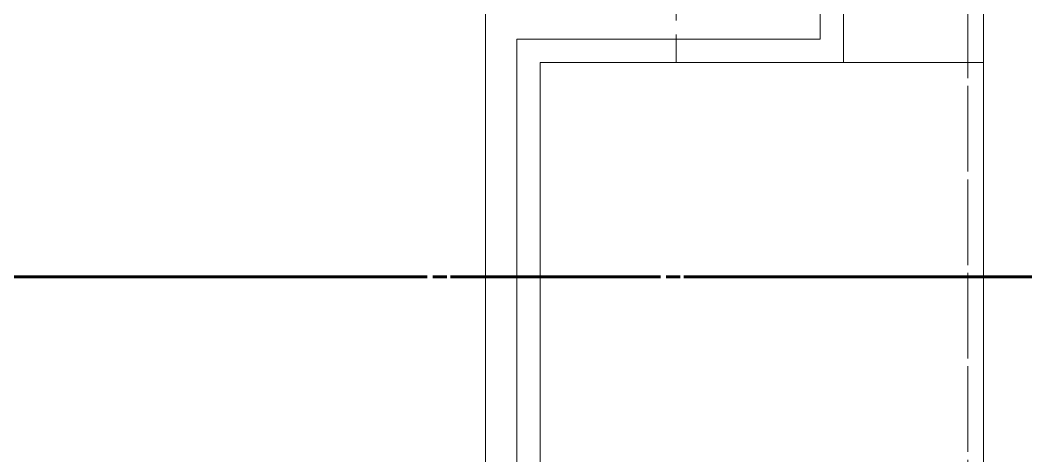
# Model space of a CAD drawing. Units: millimetres at full size, sheet at 1:30. Extents: x -16828 to 149130, y 47892 to 100313.
# Drawn here: x 29842 to 31135, y 55271 to 55830 of the extents above; entities that cross this region are included whole.
import ezdxf

# ---------------------------------------------------------------- set-up
doc = ezdxf.new("R2010")
doc.units = ezdxf.units.MM
doc.header["$LTSCALE"] = 30
for name, pattern in [('CHAIN2', [12, 9, -1, 1, -1]), ('DASHED1', [1.8, 1.2, -0.6]), ('DASHED3', [4, 3, -1]), ('DOUBLE_CHAIN1', [8.8, 5, -1, 0.6, -0.6, 0.6, -1])]:
    doc.linetypes.add(name, pattern=pattern)
for name, color, linetype, lineweight in [('0-0', 7, 'CHAIN2', 15), ('0-1', 7, 'Continuous', 15), ('2-0_通芯', 7, 'DOUBLE_CHAIN1', 15), ('2-1_躯体', 7, 'Continuous', 15), ('2-3_間仕切り', 7, 'Continuous', 15)]:
    doc.layers.add(name, color=color, linetype=linetype, lineweight=lineweight)

msp = doc.modelspace()

# ---------------------------------------------------------------- linework, layer by layer
at = {"layer": '0-0', "color": 1, "lineweight": 60}
msp.add_line((-9565.04, 55500.86), (35684.96, 55500.86), dxfattribs=at)
at = {"layer": '0-1'}
for p, q in [((30899.96, 58725.86), (30899.96, 55775.86)), ((31079.96, 58725.86), (31079.96, 50655.86)), ((30509.96, 55775.86), (31079.96, 55775.86))]:
    msp.add_line(p, q, dxfattribs=at)
at = {"layer": '0-1', "linetype": 'DASHED3'}
msp.add_line((31059.96, 58725.86), (31059.96, 50675.86), dxfattribs=at)
at = {"layer": '0-1', "linetype": 'DASHED1'}
for p, q in [((30684.96, 55775.86), (30684.96, 57745.86)), ((31079.96, 57745.86), (31079.96, 50655.86))]:
    msp.add_line(p, q, dxfattribs=at)
at = {"layer": '0-1'}
msp.add_lwpolyline([(30509.96, 55775.86), (30509.96, 55225.86), (31079.96, 55225.86)], dxfattribs=at)
at = {"layer": '2-0_通芯', "color": 1, "lineweight": 60}
msp.add_line((-10727.74, 55500.86), (35684.96, 55500.86), dxfattribs=at)
at = {"layer": '2-1_躯体', "linetype": 'DASHED3'}
msp.add_line((31059.96, 55985.86), (31059.96, 55015.86), dxfattribs=at)
at = {"layer": '2-1_躯体'}
for p, q in [((31079.96, 55985.86), (31079.96, 55015.86)), ((30899.96, 55945.86), (30899.96, 55775.86)), ((30509.96, 55775.86), (30509.96, 55225.86)), ((30509.96, 55775.86), (31079.96, 55775.86))]:
    msp.add_line(p, q, dxfattribs=at)
at = {"layer": '2-3_間仕切り'}
for p, q in [((30869.96, 55945.86), (30869.96, 55805.86)), ((30439.96, 55845.86), (30439.96, 55155.86)), ((30479.96, 55805.86), (30479.96, 55195.86)), ((30479.96, 55805.86), (30869.96, 55805.86))]:
    msp.add_line(p, q, dxfattribs=at)

doc.saveas('drawing.dxf')
